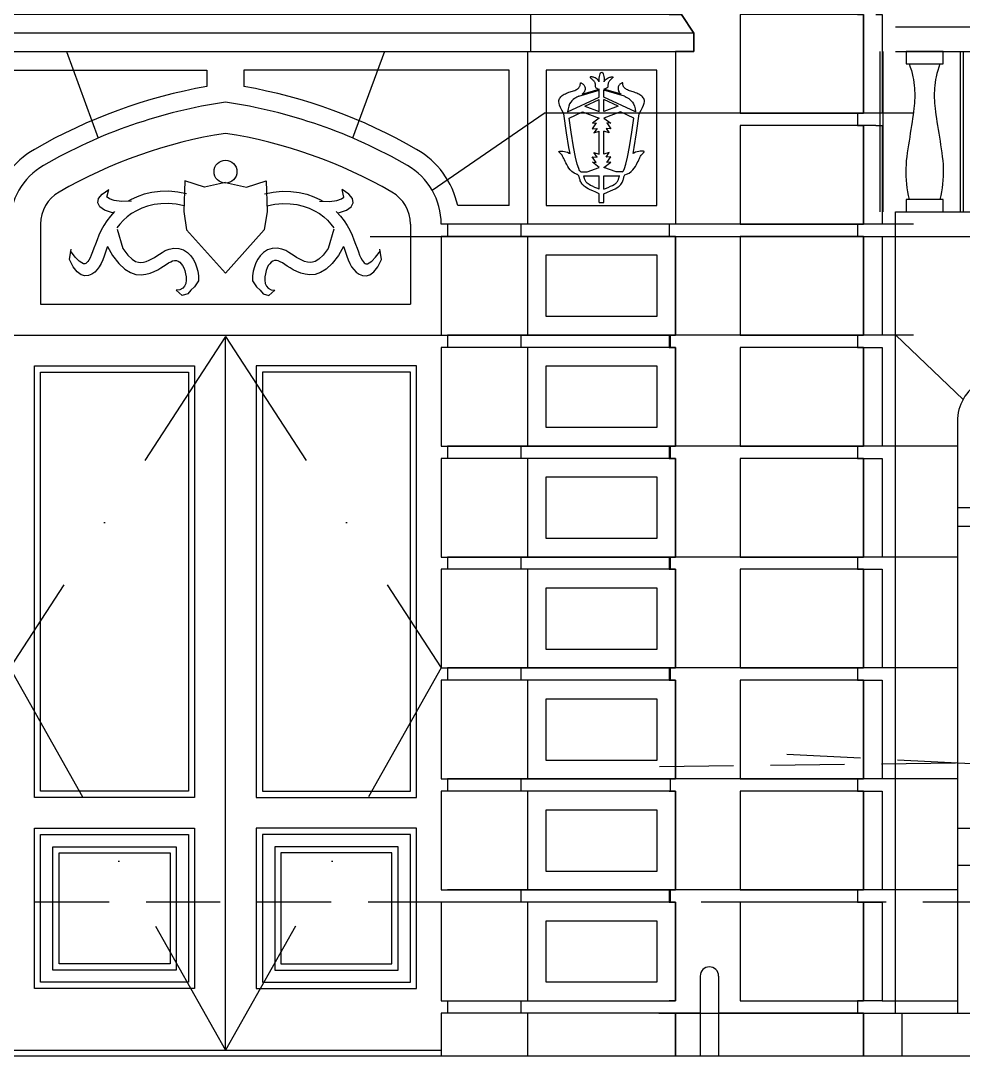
# Model space of a CAD drawing. Extents: x -1876 to 125, y 7132 to 7649.
# Drawn here: x -880.6 to -727.7, y 7131.9 to 7299.9 of the extents above; entities that cross this region are included whole.
import ezdxf

# ---------------------------------------------------------------- set-up
doc = ezdxf.new("R2010")
doc.units = 0
doc.header["$LTSCALE"] = 48
doc.header["$MEASUREMENT"] = 0
doc.linetypes.add('DASHDOT', pattern=[1, 0.5, -0.25, 0, -0.25])
doc.linetypes.add('HIDDEN', pattern=[0.375, 0.25, -0.125])
doc.layers.get('0').update_dxf_attribs({"linetype": 'CONTINUOUS'})
for name, color, linetype in [('CO1', 1, 'CONTINUOUS'), ('CO2', 2, 'CONTINUOUS'), ('CO253', 253, 'CONTINUOUS'), ('CO3', 3, 'CONTINUOUS'), ('CO4', 4, 'CONTINUOUS')]:
    doc.layers.add(name, color=color, linetype=linetype)

# ---------------------------------------------------------------- blocks, each defined once
blk = doc.blocks.new('GRILLE')
at = {"layer": 'CO2'}
for p, q in [((-0.25, 0), (-0.25, 26)), ((0.25, 0), (0.25, 26)), ((12.75, 0), (12.75, 26)), ((13.25, 0), (13.25, 26)), ((25.75, 0), (25.75, 26)), ((26.25, 0), (26.25, 26))]:
    blk.add_line(p, q, dxfattribs=at)
for points in [[(3.9375, 26), (9.9375, 26), (9.9375, 24), (3.9375, 24)], [(16.0625, 26), (22.0625, 26), (22.0625, 24), (16.0625, 24)], [(3.9375, 2), (9.9375, 2), (9.9375, 0), (3.9375, 0)], [(16.0625, 2), (22.0625, 2), (22.0625, 0), (16.0625, 0)]]:
    blk.add_lwpolyline(points, close=True, dxfattribs=at)
for points in [[(4.4375, 24), (4.633257, 23.462583), (4.798397, 22.93654), (4.935707, 22.423042), (5.047974, 21.923258), (5.137988, 21.438358), (5.208535, 20.969512), (5.262403, 20.51789), (5.302381, 20.084661), (5.33079, 19.669676), (5.348094, 19.267505), (5.354288, 18.8714), (5.349369, 18.474612), (5.333335, 18.070391), (5.306182, 17.651989), (5.267906, 17.212657), (5.218506, 16.745646), (5.158183, 16.245995), (5.087962, 15.715892), (5.009075, 15.159316), (4.922752, 14.580244), (4.830224, 13.982651), (4.732723, 13.370516), (4.631479, 12.747816), (4.527723, 12.118527), (4.422978, 11.486058), (4.319928, 10.851538), (4.22155, 10.215527), (4.130822, 9.578587), (4.05072, 8.941277), (3.984221, 8.304159), (3.934301, 7.667792), (3.903937, 7.032737), (3.89555, 6.399425), (3.909336, 5.767763), (3.944934, 5.13753), (4.001984, 4.508502), (4.080126, 3.880457), (4.178999, 3.253173), (4.298244, 2.626428), (4.4375, 2)], [(4.4375, 24), (4.633257, 23.462583), (4.798397, 22.93654), (4.935707, 22.423042), (5.047974, 21.923258), (5.137988, 21.438358), (5.208535, 20.969512), (5.262403, 20.51789), (5.302381, 20.084661), (5.33079, 19.669676), (5.348094, 19.267505), (5.354288, 18.8714), (5.349369, 18.474612), (5.333335, 18.070391), (5.306182, 17.651989), (5.267906, 17.212657), (5.218506, 16.745646), (5.158183, 16.245995), (5.087962, 15.715892), (5.009075, 15.159316), (4.922752, 14.580244), (4.830224, 13.982651), (4.732723, 13.370516), (4.631479, 12.747816), (4.527723, 12.118527), (4.422978, 11.486058), (4.319928, 10.851538), (4.22155, 10.215527), (4.130822, 9.578587), (4.05072, 8.941277), (3.984221, 8.304159), (3.934301, 7.667792), (3.903937, 7.032737), (3.89555, 6.399425), (3.909336, 5.767763), (3.944934, 5.13753), (4.001984, 4.508502), (4.080126, 3.880457), (4.178999, 3.253173), (4.298244, 2.626428), (4.4375, 2)], [(9.4375, 24), (9.241743, 23.462583), (9.076603, 22.93654), (8.939293, 22.423042), (8.827026, 21.923258), (8.737012, 21.438358), (8.666465, 20.969512), (8.612597, 20.51789), (8.572619, 20.084661), (8.54421, 19.669676), (8.526906, 19.267505), (8.520712, 18.8714), (8.525631, 18.474612), (8.541665, 18.070391), (8.568818, 17.651989), (8.607094, 17.212657), (8.656494, 16.745646), (8.716817, 16.245995), (8.787038, 15.715892), (8.865925, 15.159316), (8.952248, 14.580244), (9.044776, 13.982651), (9.142277, 13.370516), (9.243521, 12.747816), (9.347277, 12.118527), (9.452022, 11.486058), (9.555072, 10.851538), (9.65345, 10.215527), (9.744178, 9.578587), (9.82428, 8.941277), (9.890779, 8.304159), (9.940699, 7.667792), (9.971063, 7.032737), (9.97945, 6.399425), (9.965664, 5.767763), (9.930066, 5.13753), (9.873016, 4.508502), (9.794874, 3.880457), (9.696001, 3.253173), (9.576756, 2.626428), (9.4375, 2)], [(16.5625, 24), (16.758257, 23.462583), (16.923397, 22.93654), (17.060707, 22.423042), (17.172974, 21.923258), (17.262988, 21.438358), (17.333535, 20.969512), (17.387403, 20.51789), (17.427381, 20.084661), (17.45579, 19.669676), (17.473094, 19.267505), (17.479288, 18.8714), (17.474369, 18.474612), (17.458335, 18.070391), (17.431182, 17.651989), (17.392906, 17.212657), (17.343506, 16.745646), (17.283183, 16.245995), (17.212962, 15.715892), (17.134075, 15.159316), (17.047752, 14.580244), (16.955224, 13.982651), (16.857723, 13.370516), (16.756479, 12.747816), (16.652723, 12.118527), (16.547978, 11.486058), (16.444928, 10.851538), (16.34655, 10.215527), (16.255822, 9.578587), (16.17572, 8.941277), (16.109221, 8.304159), (16.059301, 7.667792), (16.028937, 7.032737), (16.02055, 6.399425), (16.034336, 5.767763), (16.069934, 5.13753), (16.126984, 4.508502), (16.205126, 3.880457), (16.303999, 3.253173), (16.423244, 2.626428), (16.5625, 2)], [(21.5625, 24), (21.366743, 23.462583), (21.201603, 22.93654), (21.064293, 22.423042), (20.952026, 21.923258), (20.862012, 21.438358), (20.791465, 20.969512), (20.737597, 20.51789), (20.697619, 20.084661), (20.66921, 19.669676), (20.651906, 19.267505), (20.645712, 18.8714), (20.650631, 18.474612), (20.666665, 18.070391), (20.693818, 17.651989), (20.732094, 17.212657), (20.781494, 16.745646), (20.841817, 16.245995), (20.912038, 15.715892), (20.990925, 15.159316), (21.077248, 14.580244), (21.169776, 13.982651), (21.267277, 13.370516), (21.368521, 12.747816), (21.472277, 12.118527), (21.577022, 11.486058), (21.680072, 10.851538), (21.77845, 10.215527), (21.869178, 9.578587), (21.94928, 8.941277), (22.015779, 8.304159), (22.065699, 7.667792), (22.096063, 7.032737), (22.10445, 6.399425), (22.090664, 5.767763), (22.055066, 5.13753), (21.998016, 4.508502), (21.919874, 3.880457), (21.821001, 3.253173), (21.701756, 2.626428), (21.5625, 2)]]:
    blk.add_lwpolyline(points, dxfattribs=at)
blk = doc.blocks.new('LANTERN')
for p, q in [((-3.92529, 18.434708), (-3.810893, 18.52343)), ((-3.810893, 18.52343), (-3.712353, 18.615393)), ((-3.712353, 18.615393), (-3.62967, 18.709276)), ((-3.62967, 18.709276), (-3.562844, 18.80376)), ((-3.562844, 18.80376), (-3.511876, 18.897523)), ((-3.511876, 18.897523), (-3.476764, 18.989246)), ((-3.476764, 18.989246), (-3.456742, 19.077488)), ((-3.456742, 19.077488), (-3.447976, 19.160328)), ((-3.447976, 19.160328), (-3.445864, 19.235727)), ((-3.445864, 19.235727), (-3.445805, 19.301643)), ((-3.445805, 19.301643), (-3.443197, 19.356037)), ((-3.443197, 19.356037), (-3.43344, 19.396867)), ((-3.43344, 19.396867), (-3.411931, 19.422093)), ((-3.411931, 19.422093), (-3.37407, 19.429675)), ((-3.37407, 19.429675), (-3.316859, 19.418102)), ((-3.316859, 19.418102), (-3.243721, 19.387985)), ((-3.243721, 19.387985), (-3.159681, 19.340463)), ((-3.159681, 19.340463), (-3.069765, 19.276678)), ((-3.069765, 19.276678), (-2.979, 19.197768)), ((-2.979, 19.197768), (-2.892411, 19.104875)), ((-2.892411, 19.104875), (-2.815025, 18.999139)), ((-2.815025, 18.999139), (-2.751868, 18.881699)), ((-2.751868, 18.881699), (-2.707116, 18.753977)), ((-2.707116, 18.753977), (-2.681549, 18.618513)), ((-2.681549, 18.618513), (-2.675094, 18.478128)), ((2.681549, 18.618513), (2.675094, 18.478128)), ((2.707116, 18.753977), (2.681549, 18.618513)), ((2.751868, 18.881699), (2.707116, 18.753977)), ((2.815025, 18.999139), (2.751868, 18.881699)), ((2.892411, 19.104875), (2.815025, 18.999139)), ((2.979, 19.197768), (2.892411, 19.104875)), ((3.069765, 19.276678), (2.979, 19.197768)), ((3.159681, 19.340463), (3.069765, 19.276678)), ((3.243721, 19.387985), (3.159681, 19.340463)), ((3.316859, 19.418102), (3.243721, 19.387985)), ((3.37407, 19.429675), (3.316859, 19.418102)), ((3.411931, 19.422093), (3.37407, 19.429675)), ((3.43344, 19.396867), (3.411931, 19.422093)), ((3.443197, 19.356037), (3.43344, 19.396867)), ((3.445805, 19.301643), (3.443197, 19.356037)), ((3.445864, 19.235727), (3.445805, 19.301643)), ((3.447976, 19.160328), (3.445864, 19.235727)), ((3.456742, 19.077488), (3.447976, 19.160328)), ((3.476764, 18.989246), (3.456742, 19.077488)), ((3.511876, 18.897523), (3.476764, 18.989246)), ((3.562844, 18.80376), (3.511876, 18.897523)), ((3.62967, 18.709276), (3.562844, 18.80376)), ((3.712353, 18.615393), (3.62967, 18.709276)), ((3.810893, 18.52343), (3.712353, 18.615393)), ((3.92529, 18.434708), (3.810893, 18.52343)), ((-6.89738, 16.72208), (-6.829397, 16.871596)), ((-6.829397, 16.871596), (-6.740461, 17.010256)), ((-6.740461, 17.010256), (-6.633261, 17.140183)), ((-6.633261, 17.140183), (-6.509354, 17.261529)), ((-6.509354, 17.261529), (-6.370298, 17.374442)), ((-6.370298, 17.374442), (-6.21765, 17.479074)), ((-6.21765, 17.479074), (-6.052968, 17.575573)), ((-6.052968, 17.575573), (-5.877809, 17.66409)), ((-5.877809, 17.66409), (-5.69373, 17.744776)), ((-5.69373, 17.744776), (-5.502513, 17.818064)), ((-5.514491, 14.699641), (-0.38231, 17.0869)), ((-5.502513, 17.818064), (-5.306837, 17.885531)), ((-5.306837, 17.885531), (-5.109603, 17.949037)), ((-5.109603, 17.949037), (-4.913714, 18.010442)), ((-4.913714, 18.010442), (-4.722072, 18.071607)), ((-4.722072, 18.071607), (-4.53758, 18.134393)), ((-4.400573, 16.863294), (-4.609957, 16.713789)), ((-4.53758, 18.134393), (-4.363141, 18.200659)), ((-4.192593, 16.989387), (-4.400573, 16.863294)), ((-4.363141, 18.200659), (-4.201656, 18.272267)), ((-4.201656, 18.272267), (-4.055545, 18.350547)), ((-3.991908, 17.10188), (-4.192593, 16.989387)), ((-4.055545, 18.350547), (-3.92529, 18.434708)), ((-3.800744, 17.20516), (-3.991908, 17.10188)), ((-3.700336, 17.259224), (-3.800744, 17.20516)), ((-3.700336, 17.259224), (-0.38231, 18.214268)), ((-3.157494, 17.586775), (-0.38231, 18.385569)), ((-3.033581, 17.689455), (-3.157494, 17.586775)), ((-2.927047, 17.801108), (-3.033581, 17.689455)), ((-2.838996, 17.923789), (-2.927047, 17.801108)), ((-2.769704, 18.055652), (-2.838996, 17.923789)), ((-2.719243, 18.193877), (-2.769704, 18.055652)), ((-2.687683, 18.335642), (-2.719243, 18.193877)), ((-2.675094, 18.478128), (-2.687683, 18.335642)), ((-0.38231, 17.0869), (-0.38231, 18.392377)), ((0.38231, 18.385569), (0.38231, 18.392377)), ((3.157494, 17.586775), (0.38231, 18.385569)), ((3.700336, 17.259224), (0.38231, 18.214268)), ((0.38231, 17.0869), (0.38231, 18.214268)), ((5.514491, 14.699641), (0.38231, 17.0869)), ((2.675094, 18.478128), (2.687683, 18.335642)), ((2.687683, 18.335642), (2.719243, 18.193877)), ((2.719243, 18.193877), (2.769704, 18.055652)), ((2.769704, 18.055652), (2.838996, 17.923789)), ((2.838996, 17.923789), (2.927047, 17.801108)), ((2.927047, 17.801108), (3.033581, 17.689455)), ((3.033581, 17.689455), (3.157494, 17.586775)), ((3.700336, 17.259224), (3.800744, 17.20516)), ((3.800744, 17.20516), (3.991908, 17.10188)), ((4.055545, 18.350547), (3.92529, 18.434708)), ((3.991908, 17.10188), (4.192593, 16.989387)), ((4.201656, 18.272267), (4.055545, 18.350547)), ((4.192593, 16.989387), (4.400573, 16.863294)), ((4.363141, 18.200659), (4.201656, 18.272267)), ((4.53758, 18.134393), (4.363141, 18.200659)), ((4.400573, 16.863294), (4.609957, 16.713789)), ((4.722072, 18.071607), (4.53758, 18.134393)), ((4.913714, 18.010442), (4.722072, 18.071607)), ((5.109603, 17.949037), (4.913714, 18.010442)), ((5.306837, 17.885531), (5.109603, 17.949037)), ((5.502513, 17.818064), (5.306837, 17.885531)), ((5.69373, 17.744776), (5.502513, 17.818064)), ((5.877809, 17.66409), (5.69373, 17.744776)), ((6.052968, 17.575573), (5.877809, 17.66409)), ((6.21765, 17.479074), (6.052968, 17.575573)), ((6.370298, 17.374442), (6.21765, 17.479074)), ((6.509354, 17.261529), (6.370298, 17.374442)), ((6.633261, 17.140183), (6.509354, 17.261529)), ((6.740461, 17.010256), (6.633261, 17.140183)), ((6.829397, 16.871596), (6.740461, 17.010256)), ((6.89738, 16.72208), (6.829397, 16.871596)), ((-6.940487, 16.348432), (-6.937193, 16.55169)), ((-6.898914, 16.100315), (-6.940487, 16.348432)), ((-6.937193, 16.55169), (-6.89738, 16.72208)), ((-6.804123, 15.795345), (-6.898914, 16.100315)), ((-6.647767, 15.421531), (-6.804123, 15.795345)), ((-6.421497, 14.966879), (-6.647767, 15.421531)), ((-5.439653, 15.224168), (-5.514491, 14.699641)), ((-5.32537, 15.658269), (-5.439653, 15.224168)), ((-5.178451, 16.013112), (-5.32537, 15.658269)), ((-5.005704, 16.299868), (-5.178451, 16.013112)), ((-4.813937, 16.529704), (-5.005704, 16.299868)), ((-4.609957, 16.713789), (-4.813937, 16.529704)), ((-2.699238, 15.63918), (-0.38231, 16.71691)), ((-2.699238, 15.63918), (-0.38231, 14.773875)), ((-0.38231, 14.773875), (-0.38231, 16.71691)), ((0.38231, 14.773875), (0.38231, 16.71691)), ((2.699238, 15.63918), (0.38231, 16.71691)), ((2.699238, 15.63918), (0.38231, 14.773875)), ((4.609957, 16.713789), (4.813937, 16.529704)), ((4.813937, 16.529704), (5.005704, 16.299868)), ((5.005704, 16.299868), (5.178451, 16.013112)), ((5.178451, 16.013112), (5.32537, 15.658269)), ((5.32537, 15.658269), (5.439653, 15.224168)), ((5.439653, 15.224168), (5.514491, 14.699641)), ((6.421497, 14.966879), (6.647767, 15.421531)), ((6.647767, 15.421531), (6.804123, 15.795345)), ((6.804123, 15.795345), (6.898914, 16.100315)), ((6.937193, 16.55169), (6.89738, 16.72208)), ((6.898914, 16.100315), (6.940487, 16.348432)), ((6.940487, 16.348432), (6.937193, 16.55169)), ((-6.116964, 14.419398), (-6.421497, 14.966879)), ((-5.681068, 11.31734), (-6.116964, 14.419398)), ((-5.247768, 13.713739), (-3.084933, 14.719792)), ((-4.922636, 11.399932), (-5.247768, 13.713739)), ((-3.084933, 14.719792), (-0.38231, 13.710442)), ((-0.38231, 13.710442), (-1.496645, 12.894824)), ((3.084933, 14.719792), (0.38231, 13.710442)), ((0.38231, 13.710442), (1.496645, 12.894824)), ((5.247768, 13.713739), (3.084933, 14.719792)), ((4.922636, 11.399932), (5.247768, 13.713739)), ((5.681068, 11.31734), (6.116964, 14.419398)), ((6.116964, 14.419398), (6.421497, 14.966879)), ((-0.853792, 12.920772), (-1.527253, 11.986489)), ((-1.527253, 11.986489), (-0.73134, 12.03839)), ((-1.496645, 12.894824), (-0.853792, 12.920772)), ((-0.73134, 12.03839), (-1.251743, 11.285771)), ((1.527253, 11.986489), (0.73134, 12.03839)), ((0.73134, 12.03839), (1.251743, 11.285771)), ((1.496645, 12.894824), (0.853792, 12.920772)), ((0.853792, 12.920772), (1.527253, 11.986489)), ((-5.29937, 8.959878), (-5.681068, 11.31734)), ((-4.543196, 9.056422), (-4.922636, 11.399932)), ((-1.251743, 11.285771), (-0.38231, 11.587307)), ((-0.38231, 7.83806), (-0.38231, 11.587307)), ((0.38231, 7.83806), (0.38231, 11.587307)), ((1.251743, 11.285771), (0.38231, 11.587307)), ((4.543196, 9.056422), (4.922636, 11.399932)), ((5.29937, 8.959878), (5.681068, 11.31734)), ((-5.107341, 7.963325), (-5.29937, 8.959878)), ((-4.216079, 7.358808), (-4.543196, 9.056422)), ((4.216079, 7.358808), (4.543196, 9.056422)), ((5.107341, 7.963325), (5.29937, 8.959878)), ((-6.921666, 8.259729), (-6.879045, 8.294826)), ((-6.920766, 8.216597), (-6.921666, 8.259729)), ((-6.883785, 8.163269), (-6.920766, 8.216597)), ((-6.818164, 8.097584), (-6.883785, 8.163269)), ((-6.879045, 8.294826), (-6.787731, 8.323052)), ((-6.731343, 8.017383), (-6.818164, 8.097584)), ((-6.787731, 8.323052), (-6.651621, 8.341601)), ((-6.630763, 7.920505), (-6.731343, 8.017383)), ((-6.651621, 8.341601), (-6.476882, 8.34667)), ((-6.523863, 7.80479), (-6.630763, 7.920505)), ((-6.418084, 7.668078), (-6.523863, 7.80479)), ((-6.476882, 8.34667), (-6.269682, 8.334458)), ((-6.3189, 7.508824), (-6.418084, 7.668078)), ((-6.223921, 7.327946), (-6.3189, 7.508824)), ((-6.269682, 8.334458), (-6.036185, 8.301162)), ((-6.128789, 7.126979), (-6.223921, 7.327946)), ((-6.029147, 6.907455), (-6.128789, 7.126979)), ((-6.036185, 8.301162), (-5.782558, 8.242981)), ((-5.920637, 6.670909), (-6.029147, 6.907455)), ((-5.782558, 8.242981), (-5.514968, 8.156112)), ((-5.514968, 8.156112), (-5.239581, 8.036753)), ((-5.239581, 8.036753), (-5.107341, 7.963325)), ((-3.939798, 6.206941), (-4.216079, 7.358808)), ((-0.853792, 6.504595), (-1.527253, 7.438879)), ((-1.527253, 7.438879), (-0.73134, 7.386978)), ((-0.73134, 7.386978), (-1.251743, 8.139596)), ((-1.251743, 8.139596), (-0.38231, 7.83806)), ((1.251743, 8.139596), (0.38231, 7.83806)), ((0.73134, 7.386978), (1.251743, 8.139596)), ((1.527253, 7.438879), (0.73134, 7.386978)), ((0.853792, 6.504595), (1.527253, 7.438879)), ((3.939798, 6.206941), (4.216079, 7.358808)), ((5.239581, 8.036753), (5.107341, 7.963325)), ((5.514968, 8.156112), (5.239581, 8.036753)), ((5.782558, 8.242981), (5.514968, 8.156112)), ((6.036185, 8.301162), (5.782558, 8.242981)), ((5.920637, 6.670909), (6.029147, 6.907455)), ((6.029147, 6.907455), (6.128789, 7.126979)), ((6.269682, 8.334458), (6.036185, 8.301162)), ((6.128789, 7.126979), (6.223921, 7.327946)), ((6.223921, 7.327946), (6.3189, 7.508824)), ((6.476882, 8.34667), (6.269682, 8.334458)), ((6.3189, 7.508824), (6.418084, 7.668078)), ((6.418084, 7.668078), (6.523863, 7.80479)), ((6.651621, 8.341601), (6.476882, 8.34667)), ((6.523863, 7.80479), (6.630763, 7.920505)), ((6.630763, 7.920505), (6.731343, 8.017383)), ((6.787731, 8.323052), (6.651621, 8.341601)), ((6.731343, 8.017383), (6.818164, 8.097584)), ((6.879045, 8.294826), (6.787731, 8.323052)), ((6.818164, 8.097584), (6.883785, 8.163269)), ((6.921666, 8.259729), (6.879045, 8.294826)), ((6.883785, 8.163269), (6.920766, 8.216597)), ((6.920766, 8.216597), (6.921666, 8.259729)), ((-5.798903, 6.418874), (-5.920637, 6.670909)), ((-5.659587, 6.152885), (-5.798903, 6.418874)), ((-5.498332, 5.874474), (-5.659587, 6.152885)), ((-5.30959, 5.587025), (-5.498332, 5.874474)), ((-5.083047, 5.301317), (-5.30959, 5.587025)), ((-4.807198, 5.029981), (-5.083047, 5.301317)), ((-3.716625, 5.506017), (-3.939798, 6.206941)), ((-3.559905, 5.168449), (-3.716625, 5.506017)), ((-3.491262, 5.078956), (-3.559905, 5.168449)), ((-3.435811, 5.036129), (-3.491262, 5.078956)), ((-2.346459, 4.981373), (-0.38231, 5.714925)), ((-0.38231, 5.714925), (-1.496645, 6.530543)), ((-1.496645, 6.530543), (-0.853792, 6.504595)), ((0.38231, 5.714925), (1.496645, 6.530543)), ((2.346459, 4.981373), (0.38231, 5.714925)), ((1.496645, 6.530543), (0.853792, 6.504595)), ((3.435811, 5.036129), (3.491262, 5.078956)), ((3.491262, 5.078956), (3.559905, 5.168449)), ((3.559905, 5.168449), (3.716625, 5.506017)), ((3.716625, 5.506017), (3.939798, 6.206941)), ((4.807198, 5.029981), (5.083047, 5.301317)), ((5.083047, 5.301317), (5.30959, 5.587025)), ((5.30959, 5.587025), (5.498332, 5.874474)), ((5.498332, 5.874474), (5.659587, 6.152885)), ((5.659587, 6.152885), (5.798903, 6.418874)), ((5.798903, 6.418874), (5.920637, 6.670909)), ((-4.47054, 4.785645), (-4.807198, 5.029981)), ((-4.061566, 4.580937), (-4.47054, 4.785645)), ((-3.928839, 4.539877), (-4.061566, 4.580937)), ((-3.844098, 4.476101), (-3.946812, 4.553404)), ((-3.766068, 4.403373), (-3.844098, 4.476101)), ((-3.70827, 4.332473), (-3.766068, 4.403373)), ((-3.666253, 4.260659), (-3.70827, 4.332473)), ((-3.635567, 4.185186), (-3.666253, 4.260659)), ((-3.61176, 4.103309), (-3.635567, 4.185186)), ((-3.59038, 4.012284), (-3.61176, 4.103309)), ((-3.566978, 3.909366), (-3.59038, 4.012284)), ((-3.537539, 3.792726), (-3.566978, 3.909366)), ((-3.499804, 3.664193), (-3.537539, 3.792726)), ((-3.451954, 3.526512), (-3.499804, 3.664193)), ((-3.392165, 3.382428), (-3.451954, 3.526512)), ((-3.363055, 4.981373), (-3.435811, 5.036129)), ((-3.318619, 3.234684), (-3.392165, 3.382428)), ((-3.363055, 4.981373), (-2.346459, 4.981373)), ((-2.865268, 4.244536), (-2.890837, 4.332473)), ((-2.890837, 4.332473), (-0.38231, 4.332473)), ((-2.840054, 4.137187), (-2.865268, 4.244536)), ((-2.817684, 4.038811), (-2.840054, 4.137187)), ((-2.792533, 3.939158), (-2.817684, 4.038811)), ((-2.761806, 3.834496), (-2.792533, 3.939158)), ((-2.724169, 3.726201), (-2.761806, 3.834496)), ((-2.678722, 3.616676), (-2.724169, 3.726201)), ((-2.624832, 3.508419), (-2.678722, 3.616676)), ((-2.562101, 3.403786), (-2.624832, 3.508419)), ((-2.490264, 3.304771), (-2.562101, 3.403786)), ((-0.38231, 2.165389), (-0.38231, 4.332473)), ((0.38231, 2.165389), (0.38231, 4.332473)), ((0.38231, 4.332473), (2.890837, 4.332473)), ((2.285709, 4.330882), (2.980655, 4.340927)), ((3.363055, 4.981373), (2.346459, 4.981373)), ((2.490264, 3.304771), (2.562101, 3.403786)), ((2.562101, 3.403786), (2.624832, 3.508419)), ((2.624832, 3.508419), (2.678722, 3.616676)), ((2.678722, 3.616676), (2.724169, 3.726201)), ((2.724169, 3.726201), (2.761806, 3.834496)), ((2.761806, 3.834496), (2.792533, 3.939158)), ((2.792533, 3.939158), (2.817684, 4.038811)), ((2.817684, 4.038811), (2.840054, 4.137187)), ((2.840054, 4.137187), (2.865268, 4.244536)), ((2.865268, 4.244536), (2.901493, 4.36912)), ((3.318619, 3.234684), (3.392165, 3.382428)), ((3.363055, 4.981373), (3.435811, 5.036129)), ((3.392165, 3.382428), (3.451954, 3.526512)), ((3.451954, 3.526512), (3.499804, 3.664193)), ((3.499804, 3.664193), (3.537539, 3.792726)), ((3.537539, 3.792726), (3.566978, 3.909366)), ((3.566978, 3.909366), (3.59038, 4.012284)), ((3.59038, 4.012284), (3.61176, 4.103309)), ((3.61176, 4.103309), (3.635567, 4.185186)), ((3.635567, 4.185186), (3.758333, 4.48713)), ((3.758333, 4.48713), (4.061566, 4.580937)), ((4.061566, 4.580937), (4.47054, 4.785645)), ((4.47054, 4.785645), (4.807198, 5.029981)), ((-3.229494, 3.086025), (-3.318619, 3.234684)), ((-3.122968, 2.939196), (-3.229494, 3.086025)), ((-2.997222, 2.796941), (-3.122968, 2.939196)), ((-2.84907, 2.660615), (-2.997222, 2.796941)), ((-2.669869, 2.526014), (-2.84907, 2.660615)), ((-2.449614, 2.387545), (-2.669869, 2.526014)), ((-2.408854, 3.212672), (-2.490264, 3.304771)), ((-2.178299, 2.239614), (-2.449614, 2.387545)), ((-2.31328, 3.124727), (-2.408854, 3.212672)), ((-2.188006, 3.030632), (-2.31328, 3.124727)), ((-2.014912, 2.921812), (-2.188006, 3.030632)), ((-1.845917, 2.076627), (-2.178299, 2.239614)), ((-1.78016, 2.793816), (-2.014912, 2.921812)), ((-1.442463, 1.892991), (-1.845917, 2.076627)), ((-1.47386, 2.643618), (-1.78016, 2.793816)), ((-1.087928, 2.467958), (-1.47386, 2.643618)), ((-0.957929, 1.683112), (-1.442463, 1.892991)), ((-0.614564, 2.262918), (-1.087928, 2.467958)), ((-0.38231, 1.441398), (-0.957929, 1.683112)), ((-0.38231, 2.165389), (-0.614564, 2.262918)), ((0.38231, 2.165389), (0.614564, 2.262918)), ((0.38231, 1.441398), (0.957929, 1.683112)), ((0.614564, 2.262918), (1.087928, 2.467958)), ((0.957929, 1.683112), (1.442463, 1.892991)), ((1.087928, 2.467958), (1.47386, 2.643618)), ((1.442463, 1.892991), (1.845917, 2.076627)), ((1.47386, 2.643618), (1.78016, 2.793816)), ((1.78016, 2.793816), (2.014912, 2.921812)), ((1.845917, 2.076627), (2.178299, 2.239614)), ((2.014912, 2.921812), (2.188006, 3.030632)), ((2.178299, 2.239614), (2.449614, 2.387545)), ((2.188006, 3.030632), (2.31328, 3.124727)), ((2.31328, 3.124727), (2.408854, 3.212672)), ((2.408854, 3.212672), (2.490264, 3.304771)), ((2.449614, 2.387545), (2.669869, 2.526014)), ((2.669869, 2.526014), (2.84907, 2.660615)), ((2.84907, 2.660615), (2.997222, 2.796941)), ((2.997222, 2.796941), (3.122968, 2.939196)), ((3.122968, 2.939196), (3.229494, 3.086025)), ((3.229494, 3.086025), (3.318619, 3.234684)), ((-0.38231, 0), (-0.38231, 1.441398)), ((-0.38231, 0), (0.38231, 0)), ((0.38231, 0), (0.38231, 1.441398))]:
    blk.add_line(p, q)
for points in [[(-0.398987, 19.618675), (-0.568143, 19.833019), (-0.733539, 20.001289), (-0.893415, 20.129341), (-1.046009, 20.22303), (-1.189559, 20.288215), (-1.322304, 20.33075), (-1.442481, 20.356492), (-1.54833, 20.371298), (-1.638435, 20.380036), (-1.712768, 20.383623), (-1.771649, 20.381989), (-1.815396, 20.375062), (-1.844329, 20.362774), (-1.858767, 20.345052), (-1.859028, 20.321827), (-1.845432, 20.293027), (-1.818559, 20.258638), (-1.780035, 20.218863), (-1.731745, 20.17396), (-1.675576, 20.12419), (-1.613415, 20.069809), (-1.547148, 20.011077), (-1.478661, 19.948253), (-1.409842, 19.881595), (-1.342516, 19.811262), (-1.278269, 19.737013), (-1.218628, 19.658507), (-1.165118, 19.575403), (-1.119264, 19.48736), (-1.082594, 19.394037), (-1.056631, 19.295092), (-1.042903, 19.190186), (-1.040591, 19.079529), (-1.0395, 18.965543), (-1.027089, 18.851205), (-0.990821, 18.73949), (-0.918154, 18.633372), (-0.79655, 18.535828), (-0.613469, 18.449831), (-0.356372, 18.378359)], [(-0.38231, 19.610598), (-0.402349, 19.908678), (-0.393534, 20.192147), (-0.360283, 20.453259), (-0.307016, 20.684267), (-0.238154, 20.877424), (-0.158114, 21.024985), (-0.071317, 21.119202), (0.017817, 21.152329), (0.105061, 21.119202), (0.186947, 21.024985), (0.2602, 20.877424), (0.321543, 20.684267), (0.367702, 20.453259), (0.3954, 20.192147), (0.401361, 19.908678), (0.38231, 19.610598)], [(0.398987, 19.618675), (0.568143, 19.833019), (0.733539, 20.001289), (0.893415, 20.129341), (1.046009, 20.22303), (1.189559, 20.288215), (1.322304, 20.33075), (1.442481, 20.356492), (1.54833, 20.371298), (1.638435, 20.380036), (1.712768, 20.383623), (1.771649, 20.381989), (1.815396, 20.375062), (1.844329, 20.362774), (1.858767, 20.345052), (1.859028, 20.321827), (1.845432, 20.293027), (1.818559, 20.258638), (1.780035, 20.218863), (1.731745, 20.17396), (1.675576, 20.12419), (1.613415, 20.069809), (1.547148, 20.011077), (1.478661, 19.948253), (1.409842, 19.881595), (1.342516, 19.811262), (1.278269, 19.737013), (1.218628, 19.658507), (1.165118, 19.575403), (1.119264, 19.48736), (1.082594, 19.394037), (1.056631, 19.295092), (1.042903, 19.190186), (1.040591, 19.079529), (1.0395, 18.965543), (1.027089, 18.851205), (0.990821, 18.73949), (0.918154, 18.633372), (0.79655, 18.535828), (0.613469, 18.449831), (0.356372, 18.378359)]]:
    blk.add_lwpolyline(points)

msp = doc.modelspace()

# ---------------------------------------------------------------- linework, layer by layer
at = {"layer": 'CO1'}
for p, q in [((-771.34, 7297.87), (-923.34, 7297.87)), ((-873.12, 7294.87), (-867.98, 7280.83)), ((-821.56, 7294.87), (-826.71, 7280.83)), ((-893.34, 7291.87), (-850.34, 7291.87)), ((-850.34, 7291.87), (-850.34, 7289.2)), ((-801.34, 7291.87), (-844.34, 7291.87)), ((-844.34, 7291.87), (-844.34, 7289.2)), ((-801.34, 7269.87), (-801.34, 7291.87)), ((-813.82, 7272.37), (-795.63, 7284.87)), ((-735.71, 7284.87), (-795.63, 7284.87)), ((-740.84, 7284.87), (-775.34, 7284.87)), ((-801.34, 7269.87), (-809.67, 7269.87)), ((-877.34, 7266.87), (-877.34, 7253.87)), ((-817.34, 7266.87), (-817.34, 7253.87)), ((-735.71, 7266.87), (-811.34, 7266.87)), ((-823.88, 7264.87), (-735.71, 7264.87)), ((-877.34, 7253.87), (-817.34, 7253.87)), ((-735.71, 7248.87), (-811.34, 7248.87)), ((-738.61, 7248.87), (-776.93, 7248.87)), ((-727.69, 7238.43), (-738.61, 7248.87)), ((-735.71, 7230.87), (-811.34, 7230.87)), ((-728.61, 7230.87), (-746.22, 7230.87)), ((-735.71, 7212.87), (-811.34, 7212.87)), ((-728.61, 7212.87), (-746.22, 7212.87)), ((-735.71, 7194.87), (-811.34, 7194.87)), ((-729.21, 7194.87), (-776.93, 7194.87)), ((-728.61, 7194.87), (-746.22, 7194.87)), ((-735.71, 7176.87), (-811.34, 7176.87)), ((-728.61, 7176.87), (-746.22, 7176.87)), ((-735.71, 7158.87), (-811.34, 7158.87)), ((-728.61, 7158.87), (-746.22, 7158.87)), ((-740.84, 7140.87), (-728.61, 7140.87))]:
    msp.add_line(p, q, dxfattribs=at)
at = {"layer": 'CO1', "linetype": 'HIDDEN'}
for p, q in [((-776.93, 7178.87), (-596.57, 7181.23)), ((-756.3, 7180.87), (-607.02, 7173.42)), ((-722.19, 7156.87), (-920.34, 7156.87))]:
    msp.add_line(p, q, dxfattribs=at)
at = {"layer": 'CO1'}
for points in [[(-795.32, 7269.87), (-777.34, 7269.87), (-777.34, 7291.87), (-795.32, 7291.87)], [(-795.34, 7261.87), (-777.34, 7261.87), (-777.34, 7251.87), (-795.34, 7251.87)], [(-877.34, 7242.87), (-853.34, 7242.87), (-853.34, 7174.87), (-877.34, 7174.87)], [(-817.34, 7242.87), (-841.34, 7242.87), (-841.34, 7174.87), (-817.34, 7174.87)], [(-795.34, 7243.87), (-777.34, 7243.87), (-777.34, 7233.87), (-795.34, 7233.87)], [(-795.34, 7225.87), (-777.34, 7225.87), (-777.34, 7215.87), (-795.34, 7215.87)], [(-795.34, 7207.87), (-777.34, 7207.87), (-777.34, 7197.87), (-795.34, 7197.87)], [(-795.34, 7189.87), (-777.34, 7189.87), (-777.34, 7179.87), (-795.34, 7179.87)], [(-795.34, 7171.87), (-777.34, 7171.87), (-777.34, 7161.87), (-795.34, 7161.87)], [(-877.34, 7167.87), (-853.34, 7167.87), (-853.34, 7143.87), (-877.34, 7143.87)], [(-817.34, 7167.87), (-841.34, 7167.87), (-841.34, 7143.87), (-817.34, 7143.87)], [(-875.34, 7165.87), (-855.34, 7165.87), (-855.34, 7145.87), (-875.34, 7145.87)], [(-819.34, 7165.87), (-839.34, 7165.87), (-839.34, 7145.87), (-819.34, 7145.87)], [(-795.34, 7153.87), (-777.34, 7153.87), (-777.34, 7143.87), (-795.34, 7143.87)]]:
    msp.add_lwpolyline(points, close=True, dxfattribs=at)
for points in [[(-847.34, 7273.65), (-850.73, 7272.88), (-853.95, 7273.87), (-854.12, 7268.92), (-853.64, 7265.95), (-847.34, 7258.89)], [(-847.34, 7273.65), (-843.95, 7272.88), (-840.73, 7273.87), (-840.56, 7268.92), (-841.04, 7265.95), (-847.34, 7258.89)], [(-865.51, 7268.71), (-865.82, 7268.75), (-866.95, 7269.14), (-867.71, 7269.66), (-868.06, 7270.3), (-867.96, 7271.01), (-867.37, 7271.74), (-866.25, 7272.47)], [(-862.61, 7270.58), (-864.23, 7270.56), (-865.39, 7270.72), (-866.16, 7270.98), (-866.53, 7271.22), (-866.56, 7271.25), (-866.56, 7271.26), (-866.25, 7272.47)], [(-853.65, 7271.79), (-855.08, 7272.08), (-856.55, 7272.21), (-857.96, 7272.18), (-859.28, 7272.02), (-860.53, 7271.72), (-861.68, 7271.32), (-862.74, 7270.82), (-863.15, 7270.57)], [(-841.03, 7271.79), (-839.6, 7272.08), (-838.13, 7272.21), (-836.73, 7272.18), (-835.4, 7272.02), (-834.16, 7271.72), (-833, 7271.32), (-831.94, 7270.82), (-831.53, 7270.57)], [(-832.07, 7270.58), (-830.45, 7270.56), (-829.3, 7270.72), (-828.52, 7270.98), (-828.15, 7271.22), (-828.12, 7271.25), (-828.13, 7271.26), (-828.43, 7272.47)], [(-829.18, 7268.71), (-828.86, 7268.75), (-827.73, 7269.14), (-826.97, 7269.66), (-826.62, 7270.3), (-826.72, 7271.01), (-827.31, 7271.74), (-828.43, 7272.47)], [(-854.04, 7269.83), (-855.36, 7270.09), (-856.62, 7270.21), (-857.81, 7270.19), (-858.93, 7270.05), (-859.97, 7269.8), (-860.92, 7269.47), (-861.8, 7269.05), (-862.59, 7268.58), (-863.29, 7268.06), (-863.91, 7267.49), (-864.46, 7266.89), (-864.94, 7266.27)], [(-840.65, 7269.83), (-839.32, 7270.09), (-838.06, 7270.21), (-836.87, 7270.19), (-835.76, 7270.05), (-834.72, 7269.8), (-833.76, 7269.47), (-832.89, 7269.05), (-832.1, 7268.58), (-831.39, 7268.06), (-830.77, 7267.49), (-830.23, 7266.89), (-829.75, 7266.27)], [(-865.32, 7268.91), (-865.99, 7268.18), (-866.57, 7267.42), (-867.07, 7266.65), (-867.5, 7265.87), (-867.87, 7265.1), (-868.18, 7264.35), (-868.45, 7263.63), (-868.69, 7262.96), (-868.9, 7262.36), (-869.11, 7261.83), (-869.31, 7261.39), (-869.5, 7261.04), (-869.68, 7260.79), (-869.86, 7260.61), (-870.01, 7260.5), (-870.13, 7260.45), (-870.22, 7260.44), (-870.36, 7260.45), (-870.64, 7260.57), (-871.1, 7260.88), (-871.71, 7261.49), (-872.5, 7262.54)], [(-829.36, 7268.91), (-828.69, 7268.18), (-828.11, 7267.42), (-827.61, 7266.65), (-827.18, 7265.87), (-826.81, 7265.1), (-826.5, 7264.35), (-826.23, 7263.63), (-826, 7262.96), (-825.78, 7262.36), (-825.58, 7261.83), (-825.38, 7261.39), (-825.18, 7261.04), (-825, 7260.79), (-824.83, 7260.61), (-824.67, 7260.5), (-824.55, 7260.45), (-824.46, 7260.44), (-824.32, 7260.45), (-824.04, 7260.57), (-823.59, 7260.88), (-822.98, 7261.49), (-822.18, 7262.54)], [(-864.93, 7266.04), (-863.98, 7262.91), (-863.17, 7261.83), (-862.47, 7261.18), (-861.91, 7260.83), (-861.47, 7260.69), (-861.07, 7260.65), (-860.64, 7260.7), (-860.18, 7260.83), (-859.72, 7261.01), (-859.28, 7261.23), (-858.87, 7261.47), (-858.47, 7261.72), (-858.06, 7262), (-857.62, 7262.28), (-857.11, 7262.57), (-856.48, 7262.83), (-855.72, 7262.98), (-854.92, 7262.93), (-854.15, 7262.68), (-853.5, 7262.26), (-852.98, 7261.75), (-852.58, 7261.19), (-852.27, 7260.58), (-852.03, 7259.94), (-851.85, 7259.24), (-851.73, 7258.48), (-851.71, 7257.65), (-852.38, 7256.71), (-852.96, 7256.14), (-853.46, 7255.56), (-854.37, 7255.31), (-855.36, 7256.14)], [(-829.75, 7266.04), (-830.7, 7262.91), (-831.52, 7261.83), (-832.21, 7261.18), (-832.77, 7260.83), (-833.21, 7260.69), (-833.62, 7260.65), (-834.04, 7260.7), (-834.5, 7260.83), (-834.97, 7261.01), (-835.4, 7261.23), (-835.81, 7261.47), (-836.21, 7261.72), (-836.62, 7262), (-837.06, 7262.28), (-837.57, 7262.57), (-838.2, 7262.83), (-838.96, 7262.98), (-839.77, 7262.93), (-840.53, 7262.68), (-841.18, 7262.26), (-841.7, 7261.75), (-842.1, 7261.19), (-842.41, 7260.58), (-842.65, 7259.94), (-842.84, 7259.24), (-842.95, 7258.48), (-842.97, 7257.65), (-842.3, 7256.71), (-841.72, 7256.14), (-841.22, 7255.56), (-840.32, 7255.31), (-839.33, 7256.14)], [(-866.47, 7263.22), (-866.57, 7262.95), (-866.8, 7262.3), (-867.03, 7261.66), (-867.26, 7261.06), (-867.52, 7260.49), (-867.81, 7259.97), (-868.15, 7259.5), (-868.55, 7259.08), (-869.02, 7258.75), (-869.56, 7258.53), (-870.14, 7258.49), (-870.76, 7258.67), (-871.4, 7259.14), (-872.04, 7259.93), (-872.66, 7261.12), (-872.36, 7262.82)], [(-866.47, 7263.22), (-865.65, 7261.8), (-864.66, 7260.49), (-863.69, 7259.58), (-862.76, 7259.01), (-861.87, 7258.71), (-861.03, 7258.64), (-860.26, 7258.74), (-859.55, 7258.93), (-858.91, 7259.18), (-858.34, 7259.46), (-857.83, 7259.76), (-857.37, 7260.05), (-856.96, 7260.33), (-856.58, 7260.57), (-856.23, 7260.77), (-855.91, 7260.91), (-855.59, 7260.97), (-855.3, 7260.95), (-855.01, 7260.86), (-854.75, 7260.69), (-854.51, 7260.45), (-854.3, 7260.15), (-854.1, 7259.77), (-853.94, 7259.33), (-853.81, 7258.83), (-853.73, 7258.3), (-853.71, 7257.77), (-853.79, 7257.26), (-853.97, 7256.81), (-854.28, 7256.46), (-854.73, 7256.22), (-855.36, 7256.14)], [(-828.21, 7263.22), (-829.03, 7261.8), (-830.03, 7260.49), (-830.99, 7259.58), (-831.93, 7259.01), (-832.81, 7258.71), (-833.65, 7258.64), (-834.43, 7258.74), (-835.14, 7258.93), (-835.77, 7259.18), (-836.34, 7259.46), (-836.85, 7259.76), (-837.31, 7260.05), (-837.72, 7260.33), (-838.1, 7260.57), (-838.45, 7260.77), (-838.78, 7260.91), (-839.09, 7260.97), (-839.39, 7260.95), (-839.67, 7260.86), (-839.93, 7260.69), (-840.17, 7260.45), (-840.39, 7260.15), (-840.58, 7259.77), (-840.74, 7259.33), (-840.87, 7258.83), (-840.96, 7258.3), (-840.97, 7257.77), (-840.9, 7257.26), (-840.71, 7256.81), (-840.4, 7256.46), (-839.95, 7256.22), (-839.33, 7256.14)], [(-828.21, 7263.22), (-828.11, 7262.95), (-827.88, 7262.3), (-827.66, 7261.66), (-827.42, 7261.06), (-827.17, 7260.49), (-826.88, 7259.97), (-826.53, 7259.5), (-826.13, 7259.08), (-825.66, 7258.75), (-825.12, 7258.53), (-824.54, 7258.49), (-823.92, 7258.67), (-823.29, 7259.14), (-822.65, 7259.93), (-822.02, 7261.12), (-822.32, 7262.82)]]:
    msp.add_lwpolyline(points, dxfattribs=at)
msp.add_circle((-847.34, 7275.38), 1.86, dxfattribs=at)
for centre, radius, start, end in [((-835.34, 7204.52), 86, 100.0448, 120), ((-859.34, 7204.52), 86, 60, 79.9552), ((-835.34, 7204.52), 78, 98.8499, 120), ((-859.34, 7204.52), 78, 60, 81.1501), ((-871.34, 7266.87), 14, 120, 167.6264), ((-823.34, 7266.87), 14, 12.3736, 60), ((-871.34, 7266.87), 6, 120, 180), ((-823.34, 7266.87), 6, 0, 60)]:
    msp.add_arc(centre, radius, start, end, dxfattribs=at)
at = {"layer": 'CO2'}
for p, q in [((-797.84, 7300.87), (-797.84, 7294.87)), ((-738.64, 7298.87), (-664.1, 7298.87)), ((-921.34, 7294.87), (-773.34, 7294.87)), ((-798.34, 7294.87), (-798.34, 7266.87)), ((-741.84, 7282.87), (-744.34, 7282.87)), ((-809.67, 7269.87), (-809.67, 7269.87)), ((-738.64, 7264.87), (-738.64, 7268.87)), ((-738.64, 7264.87), (-738.64, 7268.87)), ((-811.34, 7266.87), (-812.34, 7266.87)), ((-812.34, 7266.87), (-812.34, 7266.87)), ((-811.34, 7266.87), (-811.34, 7264.87)), ((-799.45, 7266.87), (-799.45, 7264.87)), ((-740.84, 7266.87), (-744.34, 7266.87)), ((-740.84, 7266.87), (-744.34, 7266.87)), ((-738.64, 7138.87), (-738.64, 7266.87)), ((-774.34, 7264.87), (-799.34, 7264.87)), ((-798.34, 7264.87), (-798.34, 7248.87)), ((-847.34, 7132.87), (-847.34, 7248.65)), ((-799.45, 7248.87), (-799.45, 7246.87)), ((-775.23, 7248.87), (-775.23, 7246.87)), ((-798.34, 7246.87), (-798.34, 7230.87)), ((-878.34, 7243.87), (-852.34, 7243.87)), ((-816.34, 7243.87), (-842.34, 7243.87)), ((-728.61, 7234.87), (-728.61, 7168.87)), ((-812.34, 7230.87), (-774.34, 7230.87)), ((-799.45, 7230.87), (-799.45, 7228.87)), ((-775.23, 7230.87), (-775.23, 7228.87)), ((-798.34, 7228.87), (-798.34, 7212.87)), ((-706.11, 7220.87), (-728.61, 7220.87)), ((-728.61, 7217.87), (-706.11, 7217.87)), ((-799.45, 7212.87), (-799.45, 7210.87)), ((-775.23, 7212.87), (-775.23, 7210.87)), ((-798.34, 7210.87), (-798.34, 7194.87)), ((-799.45, 7194.87), (-799.45, 7192.87)), ((-775.23, 7194.87), (-775.23, 7192.87)), ((-798.34, 7192.87), (-798.34, 7176.87)), ((-799.45, 7176.87), (-799.45, 7174.87)), ((-775.23, 7176.87), (-775.23, 7174.87)), ((-798.34, 7174.87), (-798.34, 7158.87)), ((-878.34, 7168.87), (-852.34, 7168.87)), ((-816.34, 7168.87), (-842.34, 7168.87)), ((-728.61, 7168.87), (-706.11, 7168.87)), ((-728.61, 7168.87), (-728.61, 7162.87)), ((-728.61, 7162.87), (-706.11, 7162.87)), ((-728.61, 7162.87), (-728.61, 7138.87)), ((-799.45, 7158.87), (-799.45, 7156.87)), ((-775.23, 7158.87), (-775.23, 7156.87)), ((-743.84, 7158.87), (-744.34, 7158.87)), ((-798.34, 7156.87), (-798.34, 7140.87)), ((-799.45, 7140.87), (-799.45, 7138.87)), ((-798.34, 7138.87), (-798.34, 7131.87)), ((-882.34, 7132.87), (-812.34, 7132.87))]:
    msp.add_line(p, q, dxfattribs=at)
for points in [[(-917.34, 7300.87), (-921.34, 7300.87), (-923.34, 7297.87), (-923.34, 7294.87), (-771.34, 7294.87), (-771.34, 7297.87), (-773.34, 7300.87), (-921.34, 7300.87)], [(-741.84, 7300.87), (-740.84, 7300.87), (-740.84, 7284.87), (-741.84, 7284.87)], [(-741.84, 7282.87), (-740.84, 7282.87), (-740.84, 7266.87), (-741.84, 7266.87)], [(-811.34, 7264.87), (-812.34, 7264.87), (-812.34, 7248.87), (-811.34, 7248.87)], [(-743.84, 7264.87), (-740.84, 7264.87), (-740.84, 7248.87), (-743.84, 7248.87)], [(-743.84, 7246.87), (-740.84, 7246.87), (-740.84, 7230.87), (-743.84, 7230.87)], [(-743.84, 7228.87), (-740.84, 7228.87), (-740.84, 7212.87), (-743.84, 7212.87)], [(-743.84, 7210.87), (-740.84, 7210.87), (-740.84, 7194.87), (-743.84, 7194.87)], [(-743.84, 7192.87), (-740.84, 7192.87), (-740.84, 7176.87), (-743.84, 7176.87)], [(-743.84, 7174.87), (-740.84, 7174.87), (-740.84, 7158.87), (-743.84, 7158.87)], [(-743.84, 7156.87), (-740.84, 7156.87), (-740.84, 7140.87), (-743.84, 7140.87)], [(-774.34, 7131.87), (-774.34, 7138.87), (-811.32, 7138.87)], [(-777.05, 7138.87), (-658.61, 7138.87)], [(-770.34, 7138.87), (-774.34, 7138.87), (-774.34, 7131.87)], [(-743.84, 7131.87), (-743.84, 7138.87), (-767.34, 7138.87)], [(-743.84, 7138.87), (-731.84, 7138.87)], [(-738.64, 7138.87), (-737.64, 7138.87), (-737.64, 7131.87)], [(-738.64, 7138.87), (-737.64, 7138.87), (-737.64, 7131.87)]]:
    msp.add_lwpolyline(points, dxfattribs=at)
for points in [[(-743.84, 7300.87), (-763.84, 7300.87), (-763.84, 7284.87), (-743.84, 7284.87)], [(-743.84, 7300.87), (-763.84, 7300.87), (-763.84, 7284.87), (-743.84, 7284.87)], [(-743.84, 7282.87), (-763.84, 7282.87), (-763.84, 7266.87), (-743.84, 7266.87)], [(-743.84, 7282.87), (-763.84, 7282.87), (-763.84, 7266.87), (-743.84, 7266.87)], [(-774.34, 7264.87), (-812.34, 7264.87), (-812.34, 7248.87), (-774.34, 7248.87)], [(-743.84, 7264.87), (-763.84, 7264.87), (-763.84, 7248.87), (-743.84, 7248.87)], [(-743.84, 7264.87), (-763.84, 7264.87), (-763.84, 7248.87), (-743.84, 7248.87)], [(-774.34, 7246.87), (-812.34, 7246.87), (-812.34, 7230.87), (-774.34, 7230.87)], [(-743.84, 7246.87), (-763.84, 7246.87), (-763.84, 7230.87), (-743.84, 7230.87)], [(-743.84, 7246.87), (-763.84, 7246.87), (-763.84, 7230.87), (-743.84, 7230.87)], [(-878.34, 7243.87), (-852.34, 7243.87), (-852.34, 7173.87), (-878.34, 7173.87)], [(-816.34, 7243.87), (-842.34, 7243.87), (-842.34, 7173.87), (-816.34, 7173.87)], [(-774.34, 7228.87), (-812.34, 7228.87), (-812.34, 7212.87), (-774.34, 7212.87)], [(-743.84, 7228.87), (-763.84, 7228.87), (-763.84, 7212.87), (-743.84, 7212.87)], [(-743.84, 7228.87), (-763.84, 7228.87), (-763.84, 7212.87), (-743.84, 7212.87)], [(-774.34, 7210.87), (-812.34, 7210.87), (-812.34, 7194.87), (-774.34, 7194.87)], [(-743.84, 7210.87), (-763.84, 7210.87), (-763.84, 7194.87), (-743.84, 7194.87)], [(-743.84, 7210.87), (-763.84, 7210.87), (-763.84, 7194.87), (-743.84, 7194.87)], [(-774.34, 7192.87), (-812.34, 7192.87), (-812.34, 7176.87), (-774.34, 7176.87)], [(-743.84, 7192.87), (-763.84, 7192.87), (-763.84, 7176.87), (-743.84, 7176.87)], [(-743.84, 7192.87), (-763.84, 7192.87), (-763.84, 7176.87), (-743.84, 7176.87)], [(-774.34, 7174.87), (-812.34, 7174.87), (-812.34, 7158.87), (-774.34, 7158.87)], [(-743.84, 7174.87), (-763.84, 7174.87), (-763.84, 7158.87), (-743.84, 7158.87)], [(-743.84, 7174.87), (-763.84, 7174.87), (-763.84, 7158.87), (-743.84, 7158.87)], [(-878.34, 7168.87), (-852.34, 7168.87), (-852.34, 7142.87), (-878.34, 7142.87)], [(-816.34, 7168.87), (-842.34, 7168.87), (-842.34, 7142.87), (-816.34, 7142.87)], [(-874.34, 7164.87), (-856.34, 7164.87), (-856.34, 7146.87), (-874.34, 7146.87)], [(-820.34, 7164.87), (-838.34, 7164.87), (-838.34, 7146.87), (-820.34, 7146.87)], [(-774.34, 7156.87), (-812.34, 7156.87), (-812.34, 7140.87), (-774.34, 7140.87)], [(-743.84, 7156.87), (-763.84, 7156.87), (-763.84, 7140.87), (-743.84, 7140.87)], [(-743.84, 7156.87), (-763.84, 7156.87), (-763.84, 7140.87), (-743.84, 7140.87)]]:
    msp.add_lwpolyline(points, close=True, dxfattribs=at)
for centre, radius, start, end in [((-835.34, 7204.52), 83, 98.3129, 120), ((-859.34, 7204.52), 83, 60, 81.6871), ((-871.34, 7266.87), 11, 120, 180), ((-823.34, 7266.87), 11, 0, 60), ((-721.28, 7234.87), 7.33, 120, 180)]:
    msp.add_arc(centre, radius, start, end, dxfattribs=at)
at = {"layer": 'CO253', "linetype": 'DASHDOT'}
for points in [[(-847.34, 7248.65), (-882.34, 7194.87), (-847.34, 7132.87)], [(-847.34, 7248.65), (-812.34, 7194.87), (-847.34, 7132.87)]]:
    msp.add_lwpolyline(points, dxfattribs=at)
at = {"layer": 'CO3'}
for p, q in [((-770.34, 7144.87), (-770.34, 7131.87)), ((-767.34, 7144.87), (-767.34, 7131.87))]:
    msp.add_line(p, q, dxfattribs=at)
msp.add_arc((-768.84, 7144.87), 1.5, 0, 180, dxfattribs=at)
at = {"layer": 'CO4'}
for p, q in [((-773.34, 7294.87), (-774.34, 7294.87)), ((-738.64, 7294.87), (-664.1, 7294.87)), ((-744.84, 7284.87), (-744.84, 7282.87)), ((-744.84, 7284.87), (-744.84, 7282.87)), ((-738.64, 7268.87), (-664.1, 7268.87)), ((-775.34, 7266.87), (-775.34, 7264.87)), ((-744.84, 7266.87), (-744.84, 7264.87)), ((-744.84, 7266.87), (-744.84, 7264.87)), ((-744.84, 7266.87), (-744.84, 7264.87)), ((-744.84, 7266.87), (-744.84, 7264.87)), ((-738.64, 7264.87), (-378.1, 7264.87)), ((-882.34, 7248.87), (-812.34, 7248.87)), ((-811.34, 7248.87), (-811.34, 7246.87)), ((-775.34, 7248.87), (-775.34, 7246.87)), ((-775.34, 7248.87), (-775.34, 7246.87)), ((-744.84, 7248.87), (-744.84, 7246.87)), ((-744.84, 7248.87), (-744.84, 7246.87)), ((-744.84, 7248.87), (-744.84, 7246.87)), ((-812.34, 7230.87), (-811.34, 7230.87)), ((-811.34, 7230.87), (-811.34, 7228.87)), ((-775.34, 7230.87), (-775.34, 7228.87)), ((-744.84, 7230.87), (-744.84, 7228.87)), ((-744.84, 7230.87), (-744.84, 7228.87)), ((-811.34, 7212.87), (-811.34, 7210.87)), ((-775.34, 7212.87), (-775.34, 7210.87)), ((-775.34, 7212.87), (-775.34, 7210.87)), ((-744.84, 7212.87), (-744.84, 7210.87)), ((-744.84, 7212.87), (-744.84, 7210.87)), ((-811.34, 7194.87), (-811.34, 7192.87)), ((-775.34, 7194.87), (-775.34, 7192.87)), ((-744.84, 7194.87), (-744.84, 7192.87)), ((-744.84, 7194.87), (-744.84, 7192.87)), ((-811.34, 7176.87), (-811.34, 7174.87)), ((-775.23, 7176.87), (-775.23, 7174.87)), ((-744.84, 7176.87), (-744.84, 7174.87)), ((-744.84, 7176.87), (-744.84, 7174.87)), ((-775.36, 7158.87), (-775.36, 7156.87)), ((-744.84, 7158.87), (-744.84, 7156.87)), ((-744.84, 7158.87), (-744.84, 7156.87)), ((-811.32, 7140.87), (-811.32, 7138.87)), ((-744.84, 7140.87), (-744.84, 7138.87)), ((-732.32, 7131.87), (-1319.67, 7131.87)), ((-122.07, 7131.87), (-774.5, 7131.87))]:
    msp.add_line(p, q, dxfattribs=at)
for points in [[(-775.34, 7300.87), (-773.34, 7300.87), (-771.34, 7297.87), (-771.34, 7294.87), (-774.34, 7294.87)], [(-744.84, 7300.87), (-743.84, 7300.87), (-743.84, 7284.87), (-744.84, 7284.87)], [(-744.84, 7300.87), (-743.84, 7300.87), (-743.84, 7284.87), (-744.84, 7284.87)], [(-774.34, 7294.87), (-774.34, 7294.87), (-774.34, 7266.87), (-775.34, 7266.87)], [(-744.84, 7282.87), (-743.84, 7282.87), (-743.84, 7266.87), (-744.84, 7266.87)], [(-744.84, 7282.87), (-743.84, 7282.87), (-743.84, 7266.87), (-744.84, 7266.87)], [(-775.34, 7264.87), (-774.34, 7264.87), (-774.34, 7248.87), (-775.34, 7248.87)], [(-775.34, 7264.87), (-774.34, 7264.87), (-774.34, 7248.87), (-775.34, 7248.87)], [(-744.84, 7264.87), (-743.84, 7264.87), (-743.84, 7248.87), (-744.84, 7248.87)], [(-744.84, 7264.87), (-743.84, 7264.87), (-743.84, 7248.87), (-744.84, 7248.87)], [(-811.34, 7246.87), (-812.34, 7246.87), (-812.34, 7230.87), (-811.34, 7230.87)], [(-775.34, 7246.87), (-774.34, 7246.87), (-774.34, 7230.87), (-775.34, 7230.87)], [(-744.84, 7246.87), (-743.84, 7246.87), (-743.84, 7230.87), (-744.84, 7230.87)], [(-744.84, 7246.87), (-743.84, 7246.87), (-743.84, 7230.87), (-744.84, 7230.87)], [(-811.34, 7228.87), (-812.34, 7228.87), (-812.34, 7212.87), (-811.34, 7212.87)], [(-775.34, 7228.87), (-774.34, 7228.87), (-774.34, 7212.87), (-775.34, 7212.87)], [(-744.84, 7228.87), (-743.84, 7228.87), (-743.84, 7212.87), (-744.84, 7212.87)], [(-744.84, 7228.87), (-743.84, 7228.87), (-743.84, 7212.87), (-744.84, 7212.87)], [(-811.34, 7210.87), (-812.34, 7210.87), (-812.34, 7194.87), (-811.34, 7194.87)], [(-775.34, 7210.87), (-774.34, 7210.87), (-774.34, 7194.87), (-775.34, 7194.87)], [(-744.84, 7210.87), (-743.84, 7210.87), (-743.84, 7194.87), (-744.84, 7194.87)], [(-744.84, 7210.87), (-743.84, 7210.87), (-743.84, 7194.87), (-744.84, 7194.87)], [(-811.34, 7192.87), (-812.34, 7192.87), (-812.34, 7176.87), (-811.34, 7176.87)], [(-775.34, 7192.87), (-774.34, 7192.87), (-774.34, 7176.87), (-775.34, 7176.87)], [(-744.84, 7192.87), (-743.84, 7192.87), (-743.84, 7176.87), (-744.84, 7176.87)], [(-744.84, 7192.87), (-743.84, 7192.87), (-743.84, 7176.87), (-744.84, 7176.87)], [(-811.34, 7174.87), (-812.34, 7174.87), (-812.34, 7158.87), (-811.34, 7158.87)], [(-775.34, 7174.87), (-774.34, 7174.87), (-774.34, 7158.87), (-775.34, 7158.87)], [(-744.84, 7174.87), (-743.84, 7174.87), (-743.84, 7158.87), (-744.84, 7158.87)], [(-744.84, 7174.87), (-743.84, 7174.87), (-743.84, 7158.87), (-744.84, 7158.87)], [(-811.34, 7156.87), (-812.34, 7156.87), (-812.34, 7140.87), (-811.34, 7140.87)], [(-775.34, 7156.87), (-774.34, 7156.87), (-774.34, 7140.87), (-775.34, 7140.87)], [(-744.84, 7156.87), (-743.84, 7156.87), (-743.84, 7140.87), (-744.84, 7140.87)], [(-744.84, 7156.87), (-743.84, 7156.87), (-743.84, 7140.87), (-744.84, 7140.87)], [(-811.34, 7138.87), (-812.34, 7138.87), (-812.34, 7131.87)], [(-775.34, 7138.87), (-774.34, 7138.87), (-774.34, 7131.87)], [(-744.84, 7138.87), (-743.84, 7138.87), (-743.84, 7131.87)], [(-744.84, 7138.87), (-743.84, 7138.87), (-743.84, 7131.87)]]:
    msp.add_lwpolyline(points, dxfattribs=at)

# ---------------------------------------------------------------- block references
at = {"layer": 'CO2', "xscale": -1}
msp.add_blockref('GRILLE', (-714.88, 7268.87), dxfattribs=at)
at = {"layer": 'CO2'}
msp.add_blockref('LANTERN', (-786.33, 7270.37), dxfattribs=at)

doc.saveas('drawing.dxf')
